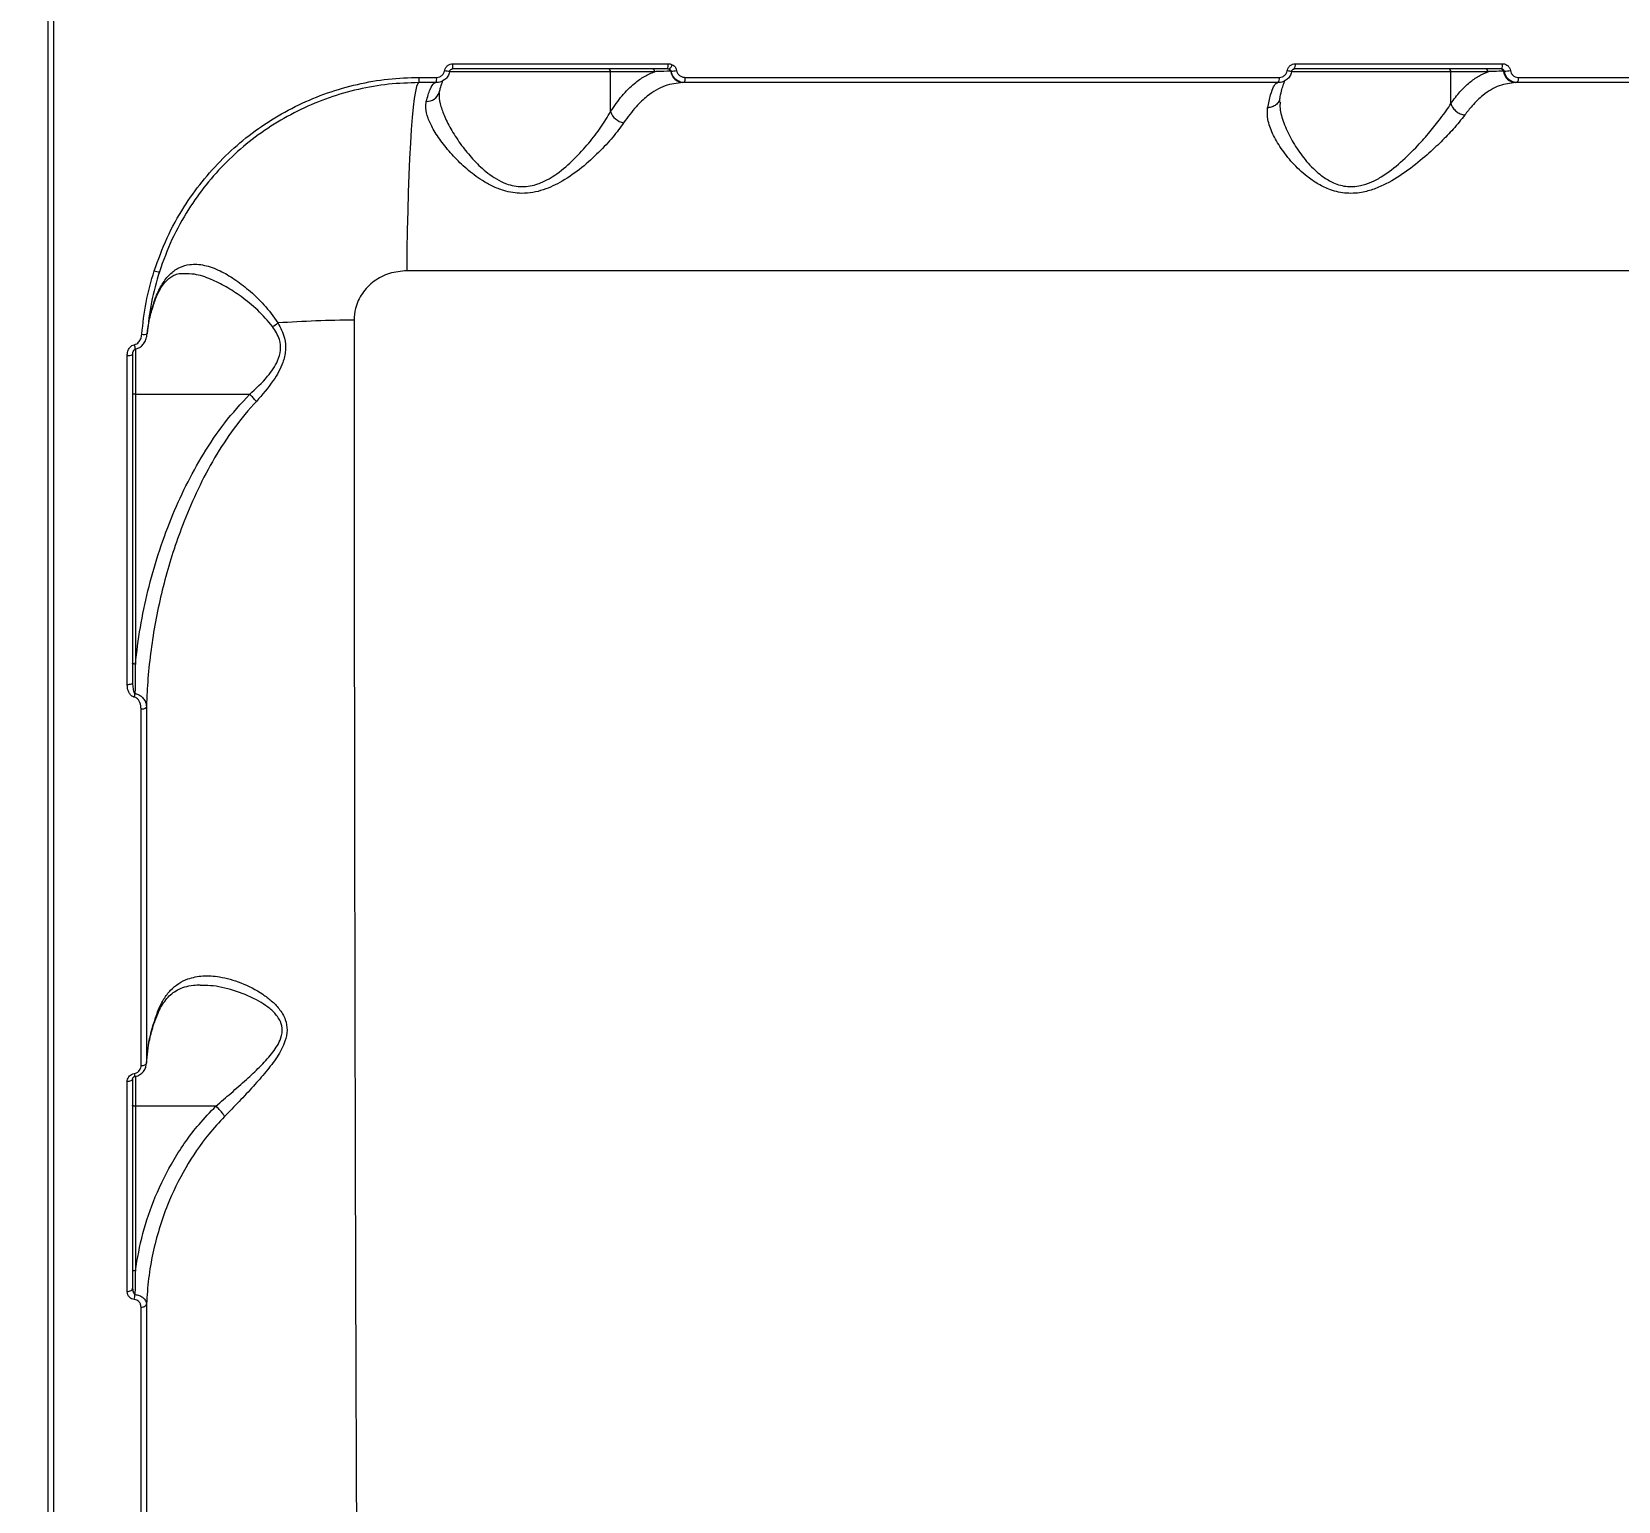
# Model space of a CAD drawing. Header units: millimetres. Extents: x -11024 to 8278, y -7837 to 5770.
# Drawn here: x 2405.4 to 2696.3, y 785 to 1054.5 of the extents above; entities that cross this region are included whole.
import ezdxf

# ---------------------------------------------------------------- set-up
doc = ezdxf.new("R2010")
doc.units = ezdxf.units.MM
for name, color, linetype in [('DIKOM_ОБЪЕКТ', 7, 'Continuous'), ('DIKOM_РАЗМЕР_ЗОНА', 7, 'Continuous'), ('DIKOM_РАЗМЕР_ОБЪЕКТА', 7, 'Continuous')]:
    doc.layers.add(name, color=color, linetype=linetype)
doc.styles.add('style1', font='arial.ttf', dxfattribs={"width": 0.8})
doc.dimstyles.new('1-50', dxfattribs={"dimtxt": 300, "dimasz": 200, "dimexe": 100, "dimexo": 0, "dimgap": 100, "dimtad": 1, "dimtxsty": 'style1', "dimcen": 200, "dimclrd": 7, "dimclre": 7, "dimclrt": 7, "dimadec": 1, "dimazin": 2, "dimtfac": 1, "dimtmove": 0, "dimatfit": 2, "dimfxl": 0, "dimlwd": 25, "dimlwe": 18, "dimarcsym": 0})

# ---------------------------------------------------------------- blocks, each defined once
blk = doc.blocks.new('*D9')
at = {"layer": 'Defpoints', "color": 0, "transparency": 16777216}
for p in [(3740.68, 3707.51), (-8191.56, -3797.25), (-1076.12, -3797.25)]:
    blk.add_point(p, dxfattribs=at)
at = {"layer": 'DIKOM_РАЗМЕР_ОБЪЕКТА', "color": 7, "lineweight": 18, "transparency": 16777216}
for p, q in [((3740.68, 3707.51), (-8291.56, 3707.51)), ((-1076.12, -3797.25), (-8291.56, -3797.25))]:
    blk.add_line(p, q, dxfattribs=at)
at = {"layer": 'DIKOM_РАЗМЕР_ОБЪЕКТА', "color": 7, "lineweight": 25, "transparency": 16777216}
blk.add_line((-8191.56, 3507.51), (-8191.56, -3597.25), dxfattribs=at)
at = {"layer": 'DIKOM_РАЗМЕР_ОБЪЕКТА', "color": 7, "transparency": 16777216}
for points in [[(-8224.9, 3507.51), (-8158.23, 3507.51), (-8191.56, 3707.51)], [(-8224.9, -3597.25), (-8158.23, -3597.25), (-8191.56, -3797.25)]]:
    blk.add_solid(points, dxfattribs=at)
at = {"layer": 'DIKOM_РАЗМЕР_ОБЪЕКТА', "color": 7, "transparency": 16777216, "insert": (-8444.74, -44.87), "char_height": 300, "attachment_point": 5, "rotation": 90, "style": 'style1'}
blk.add_mtext('7500', dxfattribs=at)
blk = doc.blocks.new('*D11')
at = {"layer": 'Defpoints', "color": 0, "transparency": 16777216}
for p in [(3316.13, 5770.14), (-10574.15, -5797.25), (-1580.09, -5797.25)]:
    blk.add_point(p, dxfattribs=at)
at = {"layer": 'DIKOM_РАЗМЕР_ЗОНА', "color": 7, "lineweight": 18, "transparency": 16777216}
for p, q in [((3316.13, 5770.14), (-10674.15, 5770.14)), ((-1580.09, -5797.25), (-10674.15, -5797.25))]:
    blk.add_line(p, q, dxfattribs=at)
at = {"layer": 'DIKOM_РАЗМЕР_ЗОНА', "color": 7, "lineweight": 25, "transparency": 16777216}
blk.add_line((-10574.15, 5570.14), (-10574.15, -5597.25), dxfattribs=at)
at = {"layer": 'DIKOM_РАЗМЕР_ЗОНА', "color": 7, "transparency": 16777216}
for points in [[(-10607.49, 5570.14), (-10540.82, 5570.14), (-10574.15, 5770.14)], [(-10607.49, -5597.25), (-10540.82, -5597.25), (-10574.15, -5797.25)]]:
    blk.add_solid(points, dxfattribs=at)
at = {"layer": 'DIKOM_РАЗМЕР_ЗОНА', "color": 7, "transparency": 16777216, "insert": (-10827.33, -172.99), "char_height": 300, "attachment_point": 5, "rotation": 90, "style": 'style1'}
blk.add_mtext('11500', dxfattribs=at)

msp = doc.modelspace()

# ---------------------------------------------------------------- linework, layer by layer
at = {"layer": 'DIKOM_ОБЪЕКТ', "color": 7, "linetype": 'Continuous', "lineweight": 15}
for p, q in [((2408.384, 663.171), (2408.384, 1463.171)), ((2522.007, 1047.671), (2482.543, 1047.671)), ((2482.605, 1048.636), (2522.101, 1048.636)), ((2674.884, 1047.671), (2636.916, 1047.671)), ((2637.105, 1048.636), (2675.104, 1048.636)), ((2479.577, 1045.171), (2476.384, 1045.171)), ((2476.44, 1046.13), (2479.636, 1046.13)), ((2511.537, 1047.171), (2481.935, 1047.171)), ((2511.537, 1039.849), (2511.537, 1047.171)), ((2519.622, 1047.171), (2511.537, 1047.171)), ((2522.655, 1047.254), (2522.558, 1047.254)), ((2525.088, 1045.171), (2524.793, 1045.171)), ((2633.991, 1045.171), (2525.088, 1045.171)), ((2525.185, 1046.13), (2634.177, 1046.13)), ((2665.64, 1047.171), (2636.318, 1047.171)), ((2665.64, 1041.365), (2665.64, 1047.171)), ((2672.441, 1047.171), (2665.64, 1047.171)), ((2675.446, 1047.254), (2675.274, 1047.254)), ((2677.793, 1045.171), (2677.509, 1045.171)), ((2784.297, 1045.171), (2677.793, 1045.171)), ((2678.016, 1046.13), (2784.608, 1046.13)), ((2480.103, 1043.039), (2480.09, 1042.833)), ((2952.812, 1010.668), (2474.154, 1010.668)), ((2424.384, 996.297), (2424.384, 988.004)), ((2445.328, 988.004), (2424.384, 988.004)), ((2424.384, 988.004), (2424.384, 938.531)), ((2426.459, 865.233), (2426.494, 865.882)), ((2424.384, 862.925), (2424.384, 857.463)), ((2439.145, 857.463), (2424.384, 857.463)), ((2424.384, 857.463), (2424.384, 827.245))]:
    msp.add_line(p, q, dxfattribs=at)
at = {"layer": 'DIKOM_ОБЪЕКТ', "color": 7, "linetype": 'Continuous', "lineweight": 15, "flags": 128}
for points in [[(2476.384, 1045.171), (2476.169, 1044.988), (2475.957, 1044.443), (2475.748, 1043.539), (2475.545, 1042.286), (2475.349, 1040.694), (2475.163, 1038.778), (2474.988, 1036.556), (2474.826, 1034.047), (2474.678, 1031.276), (2474.546, 1028.266), (2474.43, 1025.045), (2474.332, 1021.644), (2474.253, 1018.092), (2474.193, 1014.422), (2474.154, 1010.668)], [(2424.384, 988.004), (2424.287, 988.007), (2424.193, 988.017), (2424.106, 988.034), (2424.031, 988.055), (2423.968, 988.082), (2423.922, 988.112), (2423.894, 988.145), (2423.884, 988.18)], [(2424.384, 938.531), (2424.287, 938.534), (2424.193, 938.544), (2424.106, 938.56), (2424.031, 938.582), (2423.968, 938.609), (2423.922, 938.639), (2423.894, 938.672), (2423.884, 938.706)], [(2423.884, 935.047), (2423.865, 934.988), (2423.809, 934.931), (2423.718, 934.878), (2423.595, 934.832), (2423.446, 934.794), (2423.275, 934.766), (2423.089, 934.748), (2422.896, 934.741)], [(2425.438, 864.886), (2425.626, 864.895), (2425.806, 864.921), (2425.973, 864.963), (2426.121, 865.019), (2426.244, 865.087), (2426.337, 865.164), (2426.398, 865.249), (2426.424, 865.337)], [(2422.895, 862.018), (2423.089, 862.028), (2423.274, 862.056), (2423.445, 862.101), (2423.595, 862.16), (2423.718, 862.233), (2423.809, 862.315), (2423.865, 862.404), (2423.884, 862.497)], [(2424.384, 857.463), (2424.287, 857.467), (2424.193, 857.477), (2424.106, 857.493), (2424.031, 857.515), (2423.968, 857.541), (2423.922, 857.572), (2423.894, 857.605), (2423.884, 857.639)], [(2424.384, 827.245), (2424.287, 827.248), (2424.193, 827.258), (2424.106, 827.274), (2424.031, 827.296), (2423.968, 827.323), (2423.922, 827.353), (2423.894, 827.386), (2423.884, 827.42)], [(2422.895, 823.49), (2423.088, 823.502), (2423.274, 823.535), (2423.445, 823.588), (2423.595, 823.659), (2423.718, 823.745), (2423.809, 823.843), (2423.865, 823.95), (2423.884, 824.06)], [(2425.44, 820.599), (2425.628, 820.61), (2425.808, 820.642), (2425.975, 820.693), (2426.123, 820.761), (2426.246, 820.844), (2426.339, 820.938), (2426.4, 821.042), (2426.427, 821.15)]]:
    msp.add_lwpolyline(points, dxfattribs=at)
at = {"layer": 'DIKOM_ОБЪЕКТ', "color": 7, "linetype": 'Continuous', "lineweight": 15}
for centre, radius, start, end in [((2478.67, 1048.401), 3.941, 349.31926, 3.41707), ((2511.059, 1047.193), 0.479, 357.34161, 87.04649), ((2519.144, 1047.193), 0.479, 357.35596, 87.04713), ((2519.491, 1048.403), 2.62, 343.77681, 5.10751), ((2519.333, 1050.056), 3.866, 320.74965, 335.53793), ((2522.062, 1047.185), 0.501, 7.87573, 58.15989), ((2635.7, 1048.41), 1.423, 328.70243, 9.14887), ((2665.162, 1047.193), 0.479, 357.35596, 87.04713), ((2671.963, 1047.192), 0.479, 357.38467, 87.01842), ((2674.807, 1047.202), 0.469, 6.37239, 87.67332), ((2673.855, 1048.413), 1.269, 324.17952, 10.11044), ((2472.19, 1045.897), 4.257, 350.16884, 3.13246), ((2475.578, 1045.898), 4.065, 349.6976, 3.27739), ((2482.694, 1055.059), 7.836, 258.42031, 265.25956), ((2524.889, 1047.514), 2.345, 186.36545, 267.66896), ((2521.759, 1057.974), 10.757, 274.77573, 280.0924), ((2522.661, 1045.899), 2.535, 343.29434, 5.22527), ((2632.769, 1045.906), 1.426, 328.95657, 9.03482), ((2640.916, 1077.122), 30.203, 259.94289, 261.47686), ((2677.605, 1047.514), 2.345, 186.36864, 267.66577), ((2675.035, 1055.693), 8.449, 272.78873, 280.41141), ((2676.786, 1045.91), 1.25, 323.7173, 10.1209), ((2477.856, 1044.08), 2.35, 267.15564, 341.50392), ((2514.439, 1040.831), 3.064, 198.69132, 260.48749), ((2428.714, 1012.613), 2.129, 246.09621, 271.97524), ((2446.197, 1006.632), 7.037, 298.45388, 308.11066), ((2465.997, 774.047), 227.574, 90.38021, 93.89437), ((2425.936, 1000.839), 1.839, 258.71048, 289.78484), ((2423.134, 996.774), 1.658, 261.73933, 296.88253), ((2436.247, 999.269), 12.248, 190.19499, 194.14047), ((2410.934, 935.255), 13.552, 348.15401, 350.96625), ((2425.642, 931.406), 1.106, 259.29947, 314.84657), ((2425.333, 863.503), 1.179, 183.26884, 209.37567), ((2415.266, 823.712), 9.083, 349.24029, 355.07227)]:
    msp.add_arc(centre, radius, start, end, dxfattribs=at)
for points, knots in [([(2409.385, 1062.168), (2409.385, 1057.59), (2409.385, 1045.256), (2409.385, 1025.188), (2409.385, 1002.065), (2409.385, 978.906), (2409.385, 955.793), (2409.385, 932.808), (2409.385, 910.459), (2409.385, 888.806), (2409.385, 867.895), (2409.385, 847.385), (2409.385, 827.366), (2409.385, 807.923), (2409.385, 789.481), (2409.385, 772.082), (2409.385, 755.741), (2409.385, 740.192), (2409.385, 725.526), (2409.385, 711.814), (2409.385, 699.507), (2409.385, 688.569), (2409.384, 678.938), (2409.385, 670.323), (2409.385, 662.795), (2409.384, 656.401), (2409.384, 651.215), (2409.384, 647.256), (2409.384, 644.618), (2409.384, 643.253), (2409.384, 643.316), (2409.384, 643.34)], [0, 0, 0, 0, 0.0208549, 0.0561866, 0.0915454, 0.1268769, 0.1632348, 0.1996223, 0.2359802, 0.2713117, 0.3066705, 0.342002, 0.3783599, 0.4147474, 0.4511052, 0.486437, 0.5217956, 0.5571272, 0.5934851, 0.6298726, 0.6662304, 0.7002898, 0.7343738, 0.7684334, 0.8034086, 0.8384104, 0.873386, 0.9087175, 0.9440764, 0.9794082, 1, 1, 1, 1]), ([(2481.121, 1047.383), (2481.126, 1047.409), (2481.162, 1047.6), (2481.305, 1047.944), (2481.647, 1048.326), (2482.098, 1048.586), (2482.436, 1048.619), (2482.605, 1048.636)], [0, 0, 0, 0, 0.0373109, 0.2782135, 0.519056, 0.7595597, 1, 1, 1, 1]), ([(2482.052, 1047.247), (2482.061, 1047.292), (2482.081, 1047.398), (2482.188, 1047.539), (2482.346, 1047.641), (2482.479, 1047.676), (2482.547, 1047.67), (2482.554, 1047.669)], [0, 0, 0, 0, 0.18655423, 0.44719196, 0.70833595, 0.97019797, 1, 1, 1, 1]), ([(2522.326, 1047.611), (2522.252, 1047.634), (2522.147, 1047.667), (2522.039, 1047.67), (2522.007, 1047.671)], [0, 0, 0, 0, 0.7054419, 1, 1, 1, 1]), ([(2522.101, 1048.636), (2522.176, 1048.634), (2522.436, 1048.625), (2522.678, 1048.526), (2522.851, 1048.456)], [0, 0, 0, 0, 0.2878961, 1, 1, 1, 1]), ([(2522.655, 1047.254), (2522.642, 1047.298), (2522.627, 1047.352), (2522.565, 1047.448), (2522.476, 1047.539), (2522.375, 1047.587), (2522.326, 1047.611)], [0, 0, 0, 0, 0.2618432, 0.320945, 0.6715987, 1, 1, 1, 1]), ([(2522.851, 1048.456), (2522.968, 1048.383), (2523.222, 1048.226), (2523.518, 1047.854), (2523.602, 1047.54), (2523.644, 1047.383)], [0, 0, 0, 0, 0.29858954, 0.64905368, 1, 1, 1, 1]), ([(2635.641, 1047.383), (2635.646, 1047.41), (2635.682, 1047.601), (2635.824, 1047.945), (2636.161, 1048.326), (2636.605, 1048.586), (2636.938, 1048.619), (2637.105, 1048.636)], [0, 0, 0, 0, 0.0385661, 0.2780891, 0.5183414, 0.7592182, 1, 1, 1, 1]), ([(2636.445, 1047.25), (2636.452, 1047.289), (2636.468, 1047.384), (2636.556, 1047.515), (2636.69, 1047.622), (2636.819, 1047.671), (2636.896, 1047.666), (2636.916, 1047.665)], [0, 0, 0, 0, 0.15661725, 0.38997593, 0.63411646, 0.90095296, 1, 1, 1, 1]), ([(2675.446, 1047.254), (2675.431, 1047.308), (2675.401, 1047.418), (2675.279, 1047.549), (2675.118, 1047.639), (2674.978, 1047.669), (2674.899, 1047.67), (2674.884, 1047.671)], [0, 0, 0, 0, 0.217964, 0.443774, 0.6837971, 0.9397935, 1, 1, 1, 1]), ([(2675.104, 1048.636), (2675.143, 1048.635), (2675.347, 1048.63), (2675.711, 1048.537), (2676.127, 1048.262), (2676.439, 1047.866), (2676.521, 1047.544), (2676.562, 1047.383)], [0, 0, 0, 0, 0.0557269, 0.2967314, 0.5326495, 0.7662415, 1, 1, 1, 1]), ([(2427.851, 1010.666), (2428.586, 1012.694), (2430.056, 1016.75), (2433.083, 1022.203), (2436.545, 1027.06), (2440.355, 1031.306), (2444.614, 1035.115), (2449.288, 1038.416), (2454.302, 1041.183), (2459.591, 1043.382), (2465.093, 1044.947), (2470.733, 1045.941), (2474.54, 1046.067), (2476.44, 1046.13)], [0, 0, 0, 0, 0.1009686, 0.2019358, 0.2903379, 0.3790223, 0.4674236, 0.5561134, 0.6450897, 0.7337814, 0.8224248, 0.911353, 1, 1, 1, 1]), ([(2476.384, 1045.171), (2474.523, 1045.109), (2470.793, 1044.986), (2465.269, 1044.014), (2459.879, 1042.483), (2454.699, 1040.333), (2449.787, 1037.627), (2445.208, 1034.398), (2441.037, 1030.672), (2437.304, 1026.52), (2433.913, 1021.769), (2430.947, 1016.435), (2429.507, 1012.469), (2428.787, 1010.485)], [0, 0, 0, 0, 0.0886949, 0.1776683, 0.2663588, 0.3550672, 0.444058, 0.5327625, 0.6211389, 0.7098007, 0.7981771, 0.8990878, 1, 1, 1, 1]), ([(2477.739, 1041.733), (2477.965, 1042.533), (2478.423, 1044.156), (2479.027, 1045.058), (2479.392, 1045.144), (2479.507, 1045.171)], [0, 0, 0, 0, 0.3984815, 0.8085107, 1, 1, 1, 1]), ([(2482.041, 1047.254), (2482.033, 1047.211), (2481.973, 1046.893), (2481.736, 1046.322), (2481.168, 1045.686), (2480.42, 1045.254), (2479.858, 1045.198), (2479.577, 1045.171)], [0, 0, 0, 0, 0.0371068, 0.2779637, 0.5187433, 0.7593429, 1, 1, 1, 1]), ([(2479.636, 1046.13), (2479.805, 1046.147), (2480.143, 1046.18), (2480.594, 1046.44), (2480.936, 1046.822), (2481.08, 1047.166), (2481.116, 1047.357), (2481.121, 1047.383)], [0, 0, 0, 0, 0.2404791, 0.4810022, 0.7218798, 0.9628607, 1, 1, 1, 1]), ([(2480.112, 1043.33), (2480.178, 1043.604), (2480.345, 1044.297), (2480.589, 1045.018), (2480.784, 1045.502), (2480.905, 1045.691), (2480.881, 1045.661), (2480.876, 1045.656)], [0, 0, 0, 0, 0.1953899, 0.4959956, 0.7401129, 0.9522032, 1, 1, 1, 1]), ([(2511.537, 1039.849), (2512.23, 1040.861), (2513.627, 1042.899), (2515.734, 1044.951), (2517.742, 1046.395), (2518.993, 1046.911), (2519.622, 1047.171)], [0, 0, 0, 0, 0.2794498, 0.5634181, 0.7807128, 1, 1, 1, 1]), ([(2524.793, 1045.171), (2523.702, 1045.054), (2521.49, 1044.818), (2518.616, 1043.081), (2516.068, 1040.755), (2514.682, 1038.844), (2513.933, 1037.81)], [0, 0, 0, 0, 0.28486619, 0.57775235, 0.771566, 1, 1, 1, 1]), ([(2522.558, 1047.254), (2521.702, 1047.243), (2520.72, 1047.231), (2519.747, 1047.178), (2519.622, 1047.171)], [0, 0, 0, 0, 0.8707761, 1, 1, 1, 1]), ([(2525.088, 1045.171), (2525.002, 1045.173), (2524.641, 1045.185), (2524.025, 1045.362), (2523.357, 1045.824), (2522.856, 1046.47), (2522.722, 1046.992), (2522.655, 1047.254)], [0, 0, 0, 0, 0.07488993, 0.31518852, 0.54516697, 0.77150292, 1, 1, 1, 1]), ([(2523.644, 1047.383), (2523.686, 1047.225), (2523.77, 1046.91), (2524.088, 1046.521), (2524.511, 1046.244), (2524.901, 1046.139), (2525.13, 1046.132), (2525.185, 1046.13)], [0, 0, 0, 0, 0.2249451, 0.4496049, 0.6803096, 0.9237949, 1, 1, 1, 1]), ([(2632.033, 1040.551), (2632.212, 1041.393), (2632.564, 1043.045), (2633.131, 1044.526), (2633.584, 1045.118), (2633.85, 1045.16), (2633.92, 1045.171)], [0, 0, 0, 0, 0.3028812, 0.594453, 0.8920244, 1, 1, 1, 1]), ([(2636.434, 1047.254), (2636.426, 1047.21), (2636.366, 1046.891), (2636.13, 1046.32), (2635.567, 1045.685), (2634.825, 1045.254), (2634.269, 1045.198), (2633.991, 1045.171)], [0, 0, 0, 0, 0.0387856, 0.2783719, 0.5186274, 0.7594119, 1, 1, 1, 1]), ([(2634.177, 1046.13), (2634.344, 1046.147), (2634.677, 1046.18), (2635.121, 1046.44), (2635.458, 1046.821), (2635.6, 1047.165), (2635.636, 1047.356), (2635.641, 1047.383)], [0, 0, 0, 0, 0.2406903, 0.4814368, 0.7216008, 0.9611844, 1, 1, 1, 1]), ([(2634.266, 1042.223), (2634.289, 1042.346), (2634.415, 1043.009), (2634.646, 1043.923), (2634.931, 1044.88), (2635.148, 1045.436), (2635.289, 1045.69), (2635.279, 1045.675), (2635.276, 1045.671)], [0, 0, 0, 0, 0.0559856, 0.3025926, 0.5441759, 0.7450145, 0.9215621, 1, 1, 1, 1]), ([(2665.64, 1041.365), (2666.189, 1042.097), (2667.292, 1043.569), (2669.006, 1045.196), (2670.726, 1046.443), (2671.868, 1046.927), (2672.441, 1047.171)], [0, 0, 0, 0, 0.2595437, 0.5218395, 0.7598838, 1, 1, 1, 1]), ([(2677.509, 1045.171), (2676.507, 1045.061), (2674.474, 1044.838), (2671.791, 1043.18), (2669.696, 1041.201), (2668.627, 1039.802), (2668.191, 1039.232)], [0, 0, 0, 0, 0.3072576, 0.6233152, 0.846353, 1, 1, 1, 1]), ([(2675.274, 1047.254), (2675.133, 1047.254), (2674.429, 1047.251), (2673.472, 1047.227), (2672.674, 1047.183), (2672.441, 1047.171)], [0, 0, 0, 0, 0.15043105, 0.75213556, 1, 1, 1, 1]), ([(2677.793, 1045.171), (2677.733, 1045.172), (2677.405, 1045.18), (2676.819, 1045.336), (2676.151, 1045.793), (2675.646, 1046.451), (2675.513, 1046.986), (2675.446, 1047.254)], [0, 0, 0, 0, 0.0547337, 0.2944301, 0.5301312, 0.764698, 1, 1, 1, 1]), ([(2676.562, 1047.383), (2676.602, 1047.222), (2676.684, 1046.9), (2676.996, 1046.504), (2677.411, 1046.229), (2677.774, 1046.136), (2677.978, 1046.131), (2678.016, 1046.13)], [0, 0, 0, 0, 0.2340423, 0.4679484, 0.7039274, 0.9448019, 1, 1, 1, 1]), ([(2513.933, 1037.81), (2513.303, 1036.935), (2512.042, 1035.184), (2509.404, 1032.368), (2506.34, 1029.562), (2502.938, 1027.136), (2499.811, 1025.618), (2497.271, 1024.975), (2494.806, 1024.755), (2492.258, 1025.175), (2489.871, 1026.13), (2487.546, 1027.443), (2485.099, 1029.304), (2482.647, 1031.706), (2480.567, 1034.192), (2478.997, 1036.575), (2477.999, 1038.705), (2477.56, 1040.424), (2477.685, 1041.338), (2477.739, 1041.733)], [0, 0, 0, 0, 0.0759097, 0.1519067, 0.2286355, 0.3051895, 0.3688627, 0.4016203, 0.434333, 0.4904602, 0.5282361, 0.5660856, 0.6308782, 0.6957724, 0.7645203, 0.8332276, 0.8936818, 0.954061, 1, 1, 1, 1]), ([(2480.09, 1042.833), (2480.087, 1042.796), (2480.044, 1042.196), (2480.394, 1040.794), (2481.216, 1038.556), (2482.576, 1036.022), (2484.347, 1033.4), (2486.467, 1030.855), (2488.558, 1028.876), (2490.592, 1027.46), (2492.643, 1026.44), (2495.29, 1025.895), (2497.46, 1026.307), (2499.62, 1027.121), (2502, 1028.54), (2504.924, 1031.119), (2507.576, 1034.06), (2509.871, 1037.053), (2510.977, 1038.91), (2511.537, 1039.849)], [0, 0, 0, 0, 0.0041137, 0.0679073, 0.1333825, 0.2063054, 0.2807191, 0.3482046, 0.4170605, 0.4547429, 0.4933243, 0.5478334, 0.6016778, 0.6114053, 0.6756758, 0.7550372, 0.8370419, 0.9175018, 1, 1, 1, 1]), ([(2480.137, 1042.823), (2480.133, 1042.874), (2480.111, 1043.111), (2480.149, 1043.218), (2480.178, 1043.302)], [0, 0, 0, 0, 0.2187048, 1, 1, 1, 1]), ([(2634.227, 1042.229), (2634.22, 1042.161), (2634.188, 1041.847), (2633.854, 1041.353), (2633.262, 1040.847), (2632.647, 1040.622), (2632.227, 1040.561), (2632.079, 1040.553), (2632.033, 1040.551)], [0, 0, 0, 0, 0.0724572, 0.3347785, 0.5971646, 0.859515, 0.9566347, 1, 1, 1, 1]), ([(2634.251, 1041.59), (2634.245, 1041.827), (2634.239, 1042.073), (2634.291, 1042.23), (2634.293, 1042.237)], [0, 0, 0, 0, 0.9612362, 1, 1, 1, 1]), ([(2634.306, 1041.594), (2634.293, 1041.222), (2634.25, 1040.061), (2634.946, 1037.766), (2636.216, 1034.933), (2638.028, 1032.066), (2639.97, 1029.75), (2641.956, 1028.017), (2643.888, 1026.795), (2646.303, 1025.995), (2648.85, 1026.118), (2651.043, 1026.864), (2652.293, 1027.535), (2654.172, 1028.695), (2656.545, 1030.577), (2659.409, 1033.425), (2661.823, 1036.143), (2663.901, 1038.79), (2665.153, 1040.463), (2665.64, 1041.357), (2665.641, 1041.357)], [0, 0, 0, 0, 0.0370415, 0.1155513, 0.1962913, 0.2716064, 0.3485726, 0.3912515, 0.4348689, 0.4856798, 0.5361235, 0.5730139, 0.6115574, 0.6135275, 0.6945991, 0.7790384, 0.8471717, 0.9164743, 0.9999591, 1, 1, 1, 1]), ([(2668.191, 1039.232), (2667.518, 1038.379), (2666.291, 1036.827), (2663.87, 1034.32), (2661.129, 1031.767), (2657.831, 1029.045), (2654.493, 1026.898), (2651.575, 1025.6), (2649.013, 1024.883), (2646.1, 1024.77), (2643.341, 1025.503), (2641.082, 1026.649), (2638.798, 1028.261), (2636.504, 1030.443), (2634.391, 1033.147), (2632.849, 1035.839), (2631.925, 1038.404), (2631.998, 1039.848), (2632.033, 1040.551)], [0, 0, 0, 0, 0.0785506, 0.1430604, 0.2076032, 0.2872166, 0.3665508, 0.4057545, 0.4448511, 0.4974421, 0.5496905, 0.5922708, 0.6349381, 0.7072952, 0.7797299, 0.8544843, 0.9291405, 1, 1, 1, 1]), ([(2665.641, 1041.357), (2665.64, 1041.359), (2665.64, 1041.361), (2665.64, 1041.364), (2665.64, 1041.365)], [0, 0, 0, 0, 0.6218529, 1, 1, 1, 1]), ([(2665.641, 1041.357), (2665.727, 1041.116), (2665.901, 1040.635), (2666.456, 1039.994), (2667.155, 1039.507), (2667.722, 1039.308), (2668.065, 1039.247), (2668.147, 1039.237), (2668.191, 1039.232)], [0, 0, 0, 0, 0.231639, 0.4632534, 0.6948542, 0.9265099, 0.9610459, 1, 1, 1, 1]), ([(2425.576, 999.036), (2425.781, 1000.99), (2426.194, 1004.927), (2427.296, 1008.744), (2427.851, 1010.666)], [0, 0, 0, 0, 0.4964875, 1, 1, 1, 1]), ([(2428.787, 1010.485), (2428.25, 1008.632), (2427.169, 1004.898), (2426.763, 1001.048), (2426.558, 999.109)], [0, 0, 0, 0, 0.4964846, 1, 1, 1, 1]), ([(2427.917, 1005.009), (2427.941, 1005.084), (2428.135, 1005.703), (2428.583, 1006.664), (2429.246, 1007.848), (2429.961, 1008.757), (2430.697, 1009.422), (2431.507, 1009.889), (2432.319, 1010.162), (2432.97, 1010.179), (2433.242, 1010.187)], [0, 0, 0, 0, 0.0181359, 0.149866, 0.2831255, 0.4182406, 0.5563628, 0.7042941, 0.8761884, 1, 1, 1, 1]), ([(2427.966, 1005.339), (2428.073, 1005.63), (2428.509, 1006.81), (2429.442, 1008.573), (2430.873, 1010.286), (2432.523, 1011.379), (2434.557, 1011.965), (2437.032, 1011.805), (2439.786, 1010.812), (2442.514, 1009.229), (2445.208, 1007.155), (2448.038, 1004.567), (2449.707, 1002.252), (2450.54, 1001.096)], [0, 0, 0, 0, 0.0275949, 0.1121779, 0.1968234, 0.2807361, 0.3647057, 0.478246, 0.5919056, 0.6886528, 0.7854214, 0.8928593, 1, 1, 1, 1]), ([(2449.55, 1000.446), (2448.661, 1001.478), (2446.852, 1003.577), (2443.883, 1005.905), (2441.003, 1007.798), (2438.135, 1009.208), (2435.492, 1010.117), (2433.895, 1010.116), (2433.229, 1010.115)], [0, 0, 0, 0, 0.1747603, 0.3554945, 0.5163749, 0.6802121, 0.8664134, 1, 1, 1, 1]), ([(2474.154, 1010.668), (2473.082, 1010.572), (2470.952, 1010.38), (2468.085, 1008.87), (2465.894, 1006.628), (2464.67, 1004.065), (2464.54, 1002.337), (2464.486, 1001.616)], [0, 0, 0, 0, 0.2180206, 0.4332416, 0.6437871, 0.8514299, 1, 1, 1, 1]), ([(2426.558, 999.109), (2426.699, 1000.155), (2426.983, 1002.257), (2427.637, 1004.309), (2427.966, 1005.339)], [0, 0, 0, 0, 0.4978652, 1, 1, 1, 1]), ([(2426.601, 999.249), (2426.611, 999.404), (2426.687, 1000.502), (2427.093, 1002.44), (2427.658, 1004.192), (2427.926, 1005.024)], [0, 0, 0, 0, 0.0795132, 0.5626745, 1, 1, 1, 1]), ([(2427.966, 1005.339), (2427.964, 1005.311), (2427.96, 1005.225), (2427.954, 1005.117), (2427.91, 1005.052), (2427.899, 1005.035)], [0, 0, 0, 0, 0.2635622, 0.8150791, 1, 1, 1, 1]), ([(2450.54, 1001.096), (2451.007, 1000.202), (2451.813, 998.655), (2452.021, 996.064), (2451.535, 993.946), (2450.689, 992.109), (2449.156, 989.625), (2447.659, 987.932), (2446.573, 986.703)], [0, 0, 0, 0, 0.191456, 0.3312405, 0.4704842, 0.5823751, 0.6969315, 1, 1, 1, 1]), ([(2464.486, 1001.616), (2464.49, 994.676), (2464.499, 980.791), (2464.516, 960.27), (2464.537, 939.855), (2464.563, 919.64), (2464.593, 899.699), (2464.628, 880.47), (2464.666, 862.003), (2464.709, 844.329), (2464.757, 827.16), (2464.81, 810.581), (2464.869, 794.662), (2464.933, 779.751), (2465.002, 765.876), (2465.075, 753.04), (2465.155, 741.039), (2465.243, 729.951), (2465.338, 719.837), (2465.439, 710.913), (2465.546, 703.184), (2465.66, 696.628), (2465.783, 691.14), (2465.915, 686.796), (2466.058, 683.595), (2466.209, 681.765), (2466.318, 681.017), (2466.379, 681.208), (2466.385, 681.225)], [0, 0, 0, 0, 0.0392482, 0.0785268, 0.1177751, 0.1581645, 0.1985868, 0.238976, 0.2782267, 0.3175074, 0.3567579, 0.3971479, 0.4375703, 0.47796, 0.5172392, 0.5565482, 0.5958278, 0.6362446, 0.6766945, 0.7171112, 0.7564551, 0.7958291, 0.835173, 0.8756542, 0.9161683, 0.9566496, 0.9960918, 1, 1, 1, 1]), ([(2424.192, 997.101), (2424.343, 997.149), (2424.645, 997.245), (2425.062, 997.621), (2425.44, 998.213), (2425.527, 998.742), (2425.576, 999.036)], [0, 0, 0, 0, 0.184928, 0.3685751, 0.6500824, 1, 1, 1, 1]), ([(2424.368, 996.286), (2424.594, 996.348), (2425.069, 996.479), (2425.675, 996.968), (2426.163, 997.638), (2426.478, 998.379), (2426.512, 998.898), (2426.527, 999.117)], [0, 0, 0, 0, 0.1817194, 0.3816181, 0.5928016, 0.8288638, 1, 1, 1, 1]), ([(2445.338, 988.001), (2445.339, 988.002), (2446.495, 989.038), (2448.037, 990.499), (2449.691, 992.659), (2450.589, 994.238), (2451.128, 996.096), (2450.888, 998.391), (2450.045, 999.686), (2449.55, 1000.446)], [0, 0, 0, 0, 0.0003159, 0.316874, 0.4308583, 0.5444541, 0.6783341, 0.8113814, 1, 1, 1, 1]), ([(2422.896, 995.133), (2422.897, 995.187), (2422.904, 995.513), (2423.026, 996.055), (2423.362, 996.608), (2423.756, 996.963), (2424.046, 997.055), (2424.192, 997.101)], [0, 0, 0, 0, 0.06394372, 0.38858202, 0.64559724, 0.82229043, 1, 1, 1, 1]), ([(2422.896, 934.741), (2422.896, 935.376), (2422.896, 938.552), (2422.896, 946.843), (2422.896, 959.714), (2422.896, 976.647), (2422.896, 988.52), (2422.896, 995.133)], [0, 0, 0, 0, 0.0321655, 0.1608355, 0.4182087, 0.675957, 1, 1, 1, 1]), ([(2423.884, 995.295), (2423.884, 990.217), (2423.884, 980.06), (2423.884, 964.938), (2423.884, 949.904), (2423.884, 939.999), (2423.884, 935.047)], [0, 0, 0, 0, 0.24931362, 0.49862867, 0.74931516, 1, 1, 1, 1]), ([(2423.908, 995.315), (2423.908, 995.435), (2423.907, 995.697), (2424.052, 996.015), (2424.221, 996.207), (2424.331, 996.269), (2424.387, 996.28), (2424.408, 996.279), (2424.415, 996.278)], [0, 0, 0, 0, 0.3038465, 0.6648818, 0.861724, 0.947691, 0.9820854, 1, 1, 1, 1]), ([(2424.384, 938.531), (2424.66, 940.783), (2425.211, 945.288), (2426.634, 952.003), (2428.498, 958.662), (2430.83, 965.104), (2433.586, 971.265), (2436.838, 977.151), (2440.625, 982.854), (2443.761, 986.288), (2445.328, 988.004)], [0, 0, 0, 0, 0.1257442, 0.2514881, 0.3794605, 0.5074213, 0.6285607, 0.7496659, 0.8748955, 1, 1, 1, 1]), ([(2446.573, 986.703), (2446.412, 986.528), (2444.774, 984.76), (2441.917, 981.17), (2438.432, 975.691), (2435.476, 969.933), (2432.443, 962.734), (2429.625, 954.015), (2427.47, 943.745), (2426.614, 935.899), (2426.454, 931.52), (2426.422, 930.622)], [0, 0, 0, 0, 0.0115182, 0.116998, 0.2229812, 0.3292424, 0.4351029, 0.6083279, 0.7820054, 0.9552846, 1, 1, 1, 1]), ([(2445.328, 988.004), (2445.33, 988.004), (2445.333, 988.004), (2445.336, 988.002), (2445.338, 988.001), (2445.338, 988.001)], [0, 0, 0, 0, 0.4568303, 0.8280582, 1, 1, 1, 1]), ([(2446.573, 986.703), (2446.549, 986.733), (2446.381, 986.95), (2445.984, 987.408), (2445.564, 987.794), (2445.338, 988.001)], [0, 0, 0, 0, 0.0699853, 0.5005414, 1, 1, 1, 1]), ([(2424.384, 938.531), (2424.379, 938.218), (2424.353, 936.658), (2424.331, 934.855), (2424.32, 933.366), (2424.318, 933.127)], [0, 0, 0, 0, 0.17349319, 0.86748967, 1, 1, 1, 1]), ([(2424.197, 932.473), (2424.164, 932.48), (2424.011, 932.514), (2423.718, 932.663), (2423.367, 933.019), (2422.988, 933.715), (2422.933, 934.332), (2422.896, 934.741)], [0, 0, 0, 0, 0.0349442, 0.1620416, 0.3362845, 0.5591823, 1, 1, 1, 1]), ([(2423.884, 935.047), (2423.895, 934.706), (2423.911, 934.208), (2424.034, 933.618), (2424.136, 933.333), (2424.228, 933.198), (2424.279, 933.149), (2424.306, 933.133), (2424.318, 933.127)], [0, 0, 0, 0, 0.5065917, 0.7402927, 0.8952673, 0.9534439, 0.9810918, 1, 1, 1, 1]), ([(2425.436, 930.319), (2425.401, 930.713), (2425.35, 931.298), (2424.989, 931.958), (2424.657, 932.293), (2424.375, 932.434), (2424.228, 932.466), (2424.197, 932.473)], [0, 0, 0, 0, 0.4455789, 0.6623311, 0.836472, 0.9657431, 1, 1, 1, 1]), ([(2424.318, 933.127), (2424.369, 933.119), (2424.609, 933.078), (2425.066, 932.916), (2425.63, 932.53), (2426.154, 931.873), (2426.392, 931.192), (2426.416, 930.737), (2426.422, 930.622)], [0, 0, 0, 0, 0.0398324, 0.186469, 0.3714858, 0.5855013, 0.894889, 1, 1, 1, 1]), ([(2425.438, 864.886), (2425.438, 870.141), (2425.438, 880.651), (2425.437, 896.882), (2425.437, 913.409), (2425.436, 924.682), (2425.436, 930.319)], [0, 0, 0, 0, 0.249096, 0.4981924, 0.7490963, 1, 1, 1, 1]), ([(2426.422, 930.622), (2426.422, 925.038), (2426.422, 913.871), (2426.423, 897.418), (2426.423, 881.181), (2426.424, 870.618), (2426.424, 865.337)], [0, 0, 0, 0, 0.24909669, 0.4981929, 0.74909709, 1, 1, 1, 1]), ([(2428.495, 874.344), (2428.565, 874.527), (2428.822, 875.203), (2429.383, 876.172), (2430.17, 877.258), (2431.088, 878.145), (2432.13, 878.833), (2433.456, 879.372), (2434.848, 879.69), (2435.864, 879.698), (2436.296, 879.702)], [0, 0, 0, 0, 0.043255, 0.1596631, 0.284109, 0.4156225, 0.5563673, 0.7102953, 0.8769126, 1, 1, 1, 1]), ([(2428.535, 874.945), (2428.571, 875.033), (2428.89, 875.824), (2429.598, 877.2), (2430.832, 878.798), (2432.316, 880.025), (2434.272, 880.986), (2436.772, 881.464), (2440.051, 881.263), (2443.797, 880.208), (2447.047, 878.562), (2449.357, 876.821), (2450.846, 875.319), (2451.95, 873.517), (2452.325, 871.418), (2451.853, 869.033), (2450.43, 866.439), (2448.352, 863.73), (2445.971, 861.027), (2443.401, 858.296), (2441.64, 856.484), (2440.754, 855.572)], [0, 0, 0, 0, 0.0056301, 0.0501941, 0.0960218, 0.1433439, 0.1917768, 0.2623067, 0.3349972, 0.4257387, 0.5191878, 0.558729, 0.5987872, 0.6438232, 0.6799326, 0.7160753, 0.76913, 0.8232016, 0.8784523, 0.9388518, 1, 1, 1, 1]), ([(2439.156, 857.46), (2439.157, 857.461), (2440.076, 858.262), (2441.961, 859.862), (2444.654, 862.256), (2447.196, 864.612), (2449.376, 866.966), (2450.925, 869.232), (2451.451, 871.346), (2451.034, 873.191), (2449.845, 874.722), (2448.28, 875.991), (2445.819, 877.45), (2442.403, 878.808), (2438.869, 879.61), (2436.901, 879.602), (2436.28, 879.6)], [0, 0, 0, 0, 0.0001186, 0.0884862, 0.1768573, 0.2547276, 0.3323761, 0.4041975, 0.4511499, 0.4979654, 0.5585338, 0.6144969, 0.6705859, 0.8044026, 0.9382741, 1, 1, 1, 1]), ([(2426.424, 865.337), (2426.559, 866.826), (2426.852, 870.081), (2427.943, 873.234), (2428.535, 874.945)], [0, 0, 0, 0, 0.4574471, 1, 1, 1, 1]), ([(2426.494, 865.882), (2426.507, 866.178), (2426.562, 867.449), (2426.985, 869.675), (2427.63, 872.218), (2428.262, 873.759), (2428.512, 874.367)], [0, 0, 0, 0, 0.102889, 0.4417206, 0.779637, 1, 1, 1, 1]), ([(2428.535, 874.945), (2428.539, 874.915), (2428.567, 874.726), (2428.581, 874.519), (2428.486, 874.39), (2428.48, 874.383)], [0, 0, 0, 0, 0.1484197, 0.9521953, 1, 1, 1, 1]), ([(2424.156, 863.435), (2424.316, 863.477), (2424.637, 863.561), (2425.032, 863.86), (2425.319, 864.257), (2425.429, 864.622), (2425.436, 864.836), (2425.438, 864.886)], [0, 0, 0, 0, 0.2210757, 0.4418728, 0.6744822, 0.9251068, 1, 1, 1, 1]), ([(2424.303, 862.932), (2424.334, 862.935), (2424.654, 862.96), (2425.232, 863.222), (2425.897, 863.777), (2426.345, 864.529), (2426.392, 865.089), (2426.416, 865.362)], [0, 0, 0, 0, 0.0259278, 0.2679261, 0.5128521, 0.7619828, 1, 1, 1, 1]), ([(2422.895, 862.018), (2422.897, 862.066), (2422.904, 862.274), (2423.01, 862.629), (2423.29, 863.018), (2423.68, 863.312), (2423.997, 863.394), (2424.156, 863.435)], [0, 0, 0, 0, 0.0733446, 0.3225062, 0.5550356, 0.7773851, 1, 1, 1, 1]), ([(2422.895, 823.49), (2422.895, 824.038), (2422.895, 826.778), (2422.895, 834.422), (2422.895, 846.617), (2422.895, 856.882), (2422.895, 862.018)], [0, 0, 0, 0, 0.0441416, 0.2207175, 0.6100158, 1, 1, 1, 1]), ([(2423.884, 862.497), (2423.884, 855.94), (2423.884, 842.808), (2423.884, 830.316), (2423.884, 824.06)], [0, 0, 0, 0, 0.4992708, 1, 1, 1, 1]), ([(2423.902, 862.526), (2423.904, 862.575), (2423.908, 862.662), (2424.014, 862.793), (2424.145, 862.88), (2424.28, 862.926), (2424.368, 862.93), (2424.408, 862.932)], [0, 0, 0, 0, 0.3214306, 0.5793031, 0.7552723, 0.8878349, 1, 1, 1, 1]), ([(2424.384, 827.245), (2424.782, 829.537), (2425.584, 834.156), (2427.963, 841.036), (2431.351, 847.81), (2435.208, 853.354), (2438.098, 856.37), (2439.145, 857.463)], [0, 0, 0, 0, 0.2061841, 0.4154256, 0.6401052, 0.8695986, 1, 1, 1, 1]), ([(2440.754, 855.572), (2439.766, 854.503), (2437.073, 851.589), (2433.437, 846.187), (2430.561, 840.284), (2428.703, 834.995), (2427.541, 830.486), (2426.732, 825.862), (2426.528, 822.72), (2426.427, 821.15)], [0, 0, 0, 0, 0.1128034, 0.307377, 0.5062374, 0.6280289, 0.7498303, 0.8749157, 1, 1, 1, 1]), ([(2439.145, 857.463), (2439.147, 857.463), (2439.15, 857.463), (2439.154, 857.462), (2439.155, 857.46), (2439.156, 857.46)], [0, 0, 0, 0, 0.4477656, 0.8214816, 1, 1, 1, 1]), ([(2440.754, 855.572), (2440.737, 855.602), (2440.618, 855.811), (2440.314, 856.246), (2439.767, 856.886), (2439.36, 857.269), (2439.156, 857.46)], [0, 0, 0, 0, 0.0544742, 0.3767069, 0.6883709, 1, 1, 1, 1]), ([(2424.384, 827.245), (2424.377, 826.932), (2424.346, 825.497), (2424.329, 824.058), (2424.315, 822.932)], [0, 0, 0, 0, 0.2174617, 1, 1, 1, 1]), ([(2424.189, 822.016), (2424.022, 822.055), (2423.691, 822.132), (2423.282, 822.446), (2422.987, 822.879), (2422.898, 823.257), (2422.895, 823.466), (2422.895, 823.49)], [0, 0, 0, 0, 0.2147513, 0.4258796, 0.6816861, 0.9641536, 1, 1, 1, 1]), ([(2423.884, 824.06), (2423.892, 823.902), (2423.905, 823.626), (2424.004, 823.28), (2424.12, 823.072), (2424.228, 822.967), (2424.29, 822.942), (2424.315, 822.932)], [0, 0, 0, 0, 0.3756677, 0.651758, 0.8444778, 0.9349434, 1, 1, 1, 1]), ([(2425.44, 820.599), (2425.415, 820.808), (2425.371, 821.177), (2425.056, 821.614), (2424.665, 821.908), (2424.349, 821.98), (2424.189, 822.016)], [0, 0, 0, 0, 0.3292172, 0.5797788, 0.7885859, 1, 1, 1, 1]), ([(2424.315, 822.932), (2424.58, 822.882), (2425.098, 822.785), (2425.758, 822.415), (2426.245, 821.907), (2426.414, 821.449), (2426.425, 821.191), (2426.427, 821.15)], [0, 0, 0, 0, 0.22339, 0.437683, 0.6849831, 0.9488441, 1, 1, 1, 1]), ([(2425.445, 753.952), (2425.445, 759.022), (2425.444, 769.16), (2425.442, 785.485), (2425.441, 802.541), (2425.441, 814.579), (2425.44, 820.599)], [0, 0, 0, 0, 0.2485951, 0.49719, 0.7485948, 1, 1, 1, 1]), ([(2426.427, 821.15), (2426.427, 815.21), (2426.428, 803.332), (2426.43, 786.364), (2426.431, 770.001), (2426.433, 759.768), (2426.433, 754.652)], [0, 0, 0, 0, 0.2485944, 0.4971898, 0.7485947, 1, 1, 1, 1])]:
    msp.add_open_spline(points, degree=3, knots=knots, dxfattribs=at)

# ---------------------------------------------------------------- dimensions: what is measured, and where the dimension line sits
at = {"layer": 'DIKOM_РАЗМЕР_ЗОНА'}
dim = msp.add_linear_dim(base=(-10574.155, -5797.252), p1=(3316.126, 5770.14), p2=(-1580.087, -5797.252), angle=90, text='11500', dimstyle='1-50', dxfattribs=at)
dim.commit()
dim.dimension.update_dxf_attribs({"geometry": '*D11', "text_midpoint": (-10574.155, -172.992), "dimtype": 160})
at = {"layer": 'DIKOM_РАЗМЕР_ОБЪЕКТА'}
dim = msp.add_linear_dim(base=(-8191.564, -3797.252), p1=(3740.68, 3707.508), p2=(-1076.116, -3797.252), angle=90, text='7500', dimstyle='1-50', dxfattribs=at)
dim.commit()
dim.dimension.update_dxf_attribs({"geometry": '*D9', "text_midpoint": (-8191.564, -44.872), "dimtype": 160})

doc.saveas('drawing.dxf')
